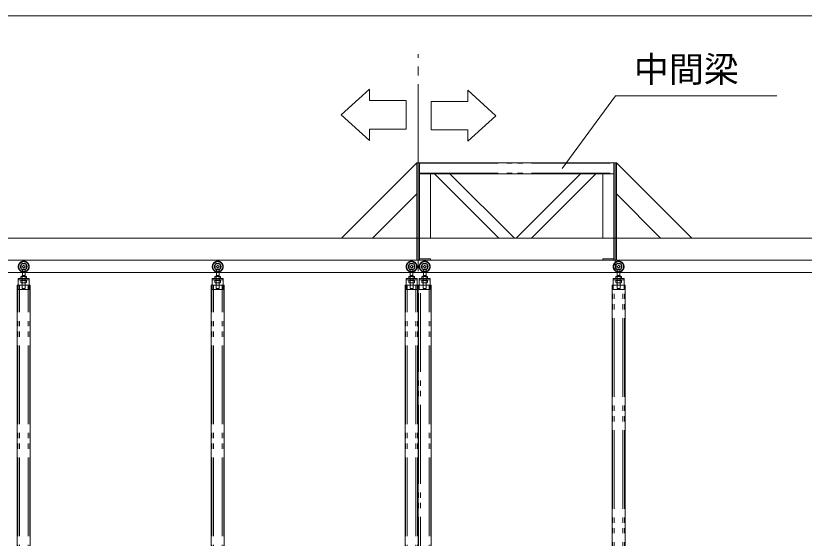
# Model space of a CAD drawing. Units: millimetres, scale not verified. Extents: x -9305 to 9305, y -6415 to 6415.
# Drawn here: x -5441 to -1837, y -577 to 1813 of the extents above; entities that cross this region are included whole.
import ezdxf
from ezdxf.enums import TextEntityAlignment as Align

# ---------------------------------------------------------------- set-up
doc = ezdxf.new("R2010")
doc.units = ezdxf.units.MM
doc.header["$LTSCALE"] = 40
doc.linetypes.add('CHAIN2', pattern=[12, 9, -1, 1, -1])
doc.linetypes.add('DOUBLE_CHAIN2', pattern=[12.8, 9, -1, 0.6, -0.6, 0.6, -1])
for name, color, linetype, lineweight in [('0-0_0', 7, 'Continuous', 9), ('0-5_CLG-81', 7, 'Continuous', 9), ('0-9_TEXT', 7, 'Continuous', 9), ('0-D_寸法', 7, 'Continuous', 9)]:
    doc.layers.add(name, color=color, linetype=linetype, lineweight=lineweight)
doc.styles.add('ＭＳ ゴシック', font='')
doc.styles.get('ＭＳ ゴシック').set_extended_font_data('MS Gothic')

msp = doc.modelspace()

# ---------------------------------------------------------------- linework, layer by layer
at = {"layer": '0-0_0', "linetype": 'CHAIN2'}
msp.add_line((-3602.04, 1140.31), (-3602.04, 1637.26), dxfattribs=at)
at = {"layer": '0-0_0'}
for p, q in [((-3375.47, 1472.65), (-3246.53, 1355.65)), ((-3824.14, 1242.88), (-3953.09, 1359.88))]:
    msp.add_line(p, q, dxfattribs=at)
at = {"layer": '0-5_CLG-81'}
for p, q in [((-3952.76, 796), (-3608.02, 1140.31)), ((-3608.02, 1140.31), (-3608.02, 695.06)), ((-3608.02, 1140.31), (-2696.1, 1140.31)), ((-3602.04, 1140.31), (-3604.62, 1140.31)), ((-3602.04, 1140.31), (-3602.04, 644.81)), ((-3596.01, 695.06), (-3596.01, 1140.31)), ((-2708.1, 695.06), (-2708.1, 1140.31)), ((-2702.07, 1140.31), (-2702.07, 644.81)), ((-2696.1, 1140.31), (-2696.1, 695.06)), ((-2351.35, 796), (-2696.1, 1140.31)), ((-3596.01, 1090.05), (-2708.1, 1090.05)), ((-3545.76, 795.56), (-3545.76, 1090.05)), ((-3233.29, 795.56), (-3527.78, 1090.05)), ((-3162.22, 795.56), (-3456.7, 1090.05)), ((-3154.76, 795.56), (-2860.26, 1090.05)), ((-3083.68, 795.56), (-2789.2, 1090.05)), ((-2758.36, 795.56), (-2758.36, 1090.05)), ((-3608.02, 997.77), (-3810.04, 796)), ((-2696.1, 997.77), (-2494.08, 796)), ((-7157.72, 795.56), (843.66, 795.56)), ((843.66, 695.56), (-7157.72, 695.56)), ((-7153.02, 638.56), (836.96, 638.56)), ((-5417.62, 618.54), (-5417.62, 610.54)), ((-5393.62, 620.54), (-5415.62, 620.54)), ((-5411.12, 625.36), (-5398.12, 625.36)), ((-5411.12, 625.36), (-5411.12, 610.54)), ((-5410.87, 625.36), (-5410.87, 641.15)), ((-5398.37, 625.36), (-5398.37, 641.15)), ((-5398.12, 625.36), (-5398.12, 610.54)), ((-5391.62, 610.54), (-5391.62, 618.54)), ((-4530.92, 618.54), (-4530.92, 610.54)), ((-4506.92, 620.54), (-4528.92, 620.54)), ((-4524.42, 625.36), (-4511.42, 625.36)), ((-4524.42, 625.36), (-4524.42, 610.54)), ((-4524.17, 625.36), (-4524.17, 641.15)), ((-4511.67, 625.36), (-4511.67, 641.15)), ((-4511.42, 625.36), (-4511.42, 610.54)), ((-4504.92, 610.54), (-4504.92, 618.54)), ((-3644.92, 618.54), (-3644.92, 610.54)), ((-3620.92, 620.54), (-3642.92, 620.54)), ((-3638.42, 625.36), (-3625.42, 625.36)), ((-3638.42, 625.36), (-3638.42, 610.54)), ((-3638.17, 625.36), (-3638.17, 641.15)), ((-3625.67, 625.36), (-3625.67, 641.15)), ((-3625.42, 625.36), (-3625.42, 610.54)), ((-3618.92, 610.54), (-3618.92, 618.54)), ((-3584.92, 618.54), (-3584.92, 610.54)), ((-3560.92, 620.54), (-3582.92, 620.54)), ((-3578.42, 625.36), (-3565.42, 625.36)), ((-3578.42, 625.36), (-3578.42, 610.54)), ((-3578.17, 625.36), (-3578.17, 641.15)), ((-3565.67, 625.36), (-3565.67, 641.15)), ((-3565.42, 625.36), (-3565.42, 610.54)), ((-3558.92, 610.54), (-3558.92, 618.54)), ((-2698.92, 618.54), (-2698.92, 610.54)), ((-2674.92, 620.54), (-2696.92, 620.54)), ((-2692.42, 625.36), (-2679.42, 625.36)), ((-2692.42, 625.36), (-2692.42, 610.54)), ((-2692.17, 625.36), (-2692.17, 641.15)), ((-2679.67, 625.36), (-2679.67, 641.15)), ((-2679.42, 625.36), (-2679.42, 610.54)), ((-2672.92, 610.54), (-2672.92, 618.54)), ((-5434.62, -3639.25), (-5434.62, 580.54)), ((-5434.62, 580.54), (-5429.62, 580.54)), ((-5379.63, 580.54), (-5374.63, 580.54)), ((-5374.63, -3639.25), (-5374.63, 580.54)), ((-4547.92, -3639.25), (-4547.92, 580.54)), ((-4547.92, 580.54), (-4542.92, 580.54)), ((-4492.93, 580.54), (-4487.93, 580.54)), ((-4487.93, -3639.25), (-4487.93, 580.54)), ((-3661.93, 580.53), (-3656.93, 580.53)), ((-3661.93, 580.53), (-3661.93, -3639.47)), ((-3606.93, 580.53), (-3601.93, 580.53)), ((-3601.93, 580.53), (-3596.93, 580.53)), ((-3601.93, -839.4), (-3601.93, 580.53)), ((-3546.93, 580.53), (-3541.93, 580.53)), ((-3541.93, -3639.26), (-3541.93, 580.53)), ((-2715.93, 580.54), (-2710.93, 580.54)), ((-2715.93, -3639.46), (-2715.93, 580.54)), ((-2660.94, 580.54), (-2655.94, 580.54)), ((-2655.94, -3639.25), (-2655.94, 580.54))]:
    msp.add_line(p, q, dxfattribs=at)
at = {"layer": '0-5_CLG-81', "linetype": 'DOUBLE_CHAIN2'}
for p, q in [((-3596.01, 1138), (-2708.1, 1138)), ((-3596.01, 1092.36), (-2708.1, 1092.36)), ((-5416.12, 678.36), (-5416.12, 653.36)), ((-5416.12, 653.36), (-5393.12, 653.36)), ((-5410.87, 641.15), (-5410.87, 653.36)), ((-5398.37, 641.15), (-5398.37, 653.36)), ((-4529.42, 678.36), (-4529.42, 653.36)), ((-4529.42, 653.36), (-4506.42, 653.36)), ((-4524.17, 641.15), (-4524.17, 653.36)), ((-4511.67, 641.15), (-4511.67, 653.36)), ((-3643.42, 678.36), (-3643.42, 653.36)), ((-3643.42, 653.36), (-3620.42, 653.36)), ((-3638.17, 641.15), (-3638.17, 653.36)), ((-3625.67, 641.15), (-3625.67, 653.36)), ((-3583.42, 678.36), (-3583.42, 653.36)), ((-3583.42, 653.36), (-3560.42, 653.36)), ((-3578.17, 641.15), (-3578.17, 653.36)), ((-3565.67, 641.15), (-3565.67, 653.36)), ((-2697.42, 678.36), (-2697.42, 653.36)), ((-2697.42, 678.36), (-2674.42, 678.36)), ((-2697.42, 653.36), (-2674.42, 653.36)), ((-2692.17, 641.15), (-2692.17, 653.36)), ((-2679.67, 641.15), (-2679.67, 653.36)), ((-2674.42, 678.36), (-2674.42, 653.36)), ((-5432.32, -3639.25), (-5432.32, 580.54)), ((-5429.62, 604.54), (-5379.63, 604.54)), ((-5429.62, 580.54), (-5379.63, 580.54)), ((-5424.62, -3639.25), (-5424.62, 580.54)), ((-5417.62, 604.54), (-5417.62, 594.06)), ((-5391.62, 602.06), (-5417.62, 602.06)), ((-5415.62, 592.06), (-5393.62, 592.06)), ((-5411.12, 565.36), (-5411.12, 610.54)), ((-5398.12, 565.36), (-5398.12, 610.54)), ((-5391.62, 594.06), (-5391.62, 604.54)), ((-5384.63, -3639.25), (-5384.63, 580.54)), ((-5376.93, -3639.25), (-5376.93, 580.54)), ((-4545.62, -3639.25), (-4545.62, 580.54)), ((-4542.92, 604.54), (-4492.93, 604.54)), ((-4542.92, 580.54), (-4492.93, 580.54)), ((-4537.92, -3639.25), (-4537.92, 580.54)), ((-4530.92, 604.54), (-4530.92, 594.06)), ((-4504.92, 602.06), (-4530.92, 602.06)), ((-4528.92, 592.06), (-4506.92, 592.06)), ((-4524.42, 565.36), (-4524.42, 610.54)), ((-4511.42, 565.36), (-4511.42, 610.54)), ((-4504.92, 594.06), (-4504.92, 604.54)), ((-4497.93, -3639.25), (-4497.93, 580.54)), ((-4490.23, -3639.25), (-4490.23, 580.54)), ((-3659.63, -3639.26), (-3659.63, 580.53)), ((-3656.93, 604.53), (-3606.93, 604.53)), ((-3656.93, 580.53), (-3606.93, 580.53)), ((-3651.93, -3639.26), (-3651.93, 580.53)), ((-3644.92, 604.54), (-3644.92, 594.06)), ((-3618.92, 602.06), (-3644.92, 602.06)), ((-3642.92, 592.06), (-3620.92, 592.06)), ((-3638.42, 565.36), (-3638.42, 610.54)), ((-3625.42, 565.36), (-3625.42, 610.54)), ((-3618.92, 594.06), (-3618.92, 604.54)), ((-3611.93, -3639.26), (-3611.93, 580.53)), ((-3604.23, -3639.26), (-3604.23, 580.53)), ((-3601.93, 580.53), (-3601.93, -3639.26)), ((-3599.63, -839.4), (-3599.63, 580.53)), ((-3596.93, 604.53), (-3546.93, 604.53)), ((-3596.93, 580.53), (-3546.93, 580.53)), ((-3591.93, -839.4), (-3591.93, 580.53)), ((-3584.92, 604.54), (-3584.92, 594.06)), ((-3558.92, 602.06), (-3584.92, 602.06)), ((-3582.92, 592.06), (-3560.92, 592.06)), ((-3578.42, 565.36), (-3578.42, 610.54)), ((-3565.42, 565.36), (-3565.42, 610.54)), ((-3558.92, 594.06), (-3558.92, 604.54)), ((-3551.93, -3639.26), (-3551.93, 580.53)), ((-3544.23, -3639.26), (-3544.23, 580.53)), ((-2713.63, -3514.26), (-2713.63, 580.54)), ((-2710.93, 604.54), (-2660.94, 604.54)), ((-2710.93, 580.54), (-2660.94, 580.54)), ((-2705.94, -3514.26), (-2705.94, 580.54)), ((-2698.92, 604.54), (-2698.92, 594.06)), ((-2672.92, 602.06), (-2698.92, 602.06)), ((-2696.92, 592.06), (-2674.92, 592.06)), ((-2692.42, 565.36), (-2692.42, 610.54)), ((-2679.42, 565.36), (-2679.42, 610.54)), ((-2672.92, 594.06), (-2672.92, 604.54)), ((-2665.94, -3514.26), (-2665.94, 580.54)), ((-2658.24, -3514.26), (-2658.24, 580.54)), ((-5411.12, 565.36), (-5398.12, 565.36)), ((-4524.42, 565.36), (-4511.42, 565.36)), ((-3638.42, 565.36), (-3625.42, 565.36)), ((-3578.42, 565.36), (-3565.42, 565.36)), ((-2692.42, 565.36), (-2679.42, 565.36))]:
    msp.add_line(p, q, dxfattribs=at)
at = {"layer": '0-5_CLG-81'}
for points in [[(-3596.01, 701.08), (-3545.76, 701.08), (-3545.76, 695.06)], [(-2708.1, 701.08), (-2758.36, 701.08), (-2758.36, 695.06)], [(-2710.93, 610.54), (-2660.94, 610.54), (-2660.94, 560.54)], [(-2660.94, 560.54), (-2710.93, 560.54), (-2710.93, 610.54)]]:
    msp.add_lwpolyline(points, dxfattribs=at)
at = {"layer": '0-5_CLG-81', "linetype": 'DOUBLE_CHAIN2'}
for points in [[(-5416.12, 678.36), (-5393.12, 678.36), (-5393.12, 653.36)], [(-4529.42, 678.36), (-4506.42, 678.36), (-4506.42, 653.36)], [(-3643.42, 678.36), (-3620.42, 678.36), (-3620.42, 653.36)], [(-3583.42, 678.36), (-3560.42, 678.36), (-3560.42, 653.36)]]:
    msp.add_lwpolyline(points, dxfattribs=at)
at = {"layer": '0-5_CLG-81'}
for points in [[(-5379.63, 560.54), (-5429.62, 560.54), (-5429.62, 610.54), (-5379.63, 610.54)], [(-4492.93, 560.54), (-4542.92, 560.54), (-4542.92, 610.54), (-4492.93, 610.54)], [(-3656.93, 610.53), (-3656.93, 560.53), (-3606.93, 560.53), (-3606.93, 610.53)], [(-3546.93, 560.53), (-3596.93, 560.53), (-3596.93, 610.53), (-3546.93, 610.53)]]:
    msp.add_lwpolyline(points, close=True, dxfattribs=at)
at = {"layer": '0-5_CLG-81', "linetype": 'DOUBLE_CHAIN2'}
for centre, radius in [((-5404.62, 665.36), 25), ((-5404.62, 665.36), 23), ((-4517.92, 665.36), 25), ((-4517.92, 665.36), 23), ((-3631.92, 665.36), 25), ((-3631.92, 665.36), 23), ((-3571.92, 665.36), 25), ((-3571.92, 665.36), 23), ((-2685.92, 665.36), 25), ((-2685.92, 665.36), 23), ((-5404.62, 665.36), 15), ((-5404.62, 665.36), 5), ((-4517.92, 665.36), 15), ((-4517.92, 665.36), 5), ((-3631.92, 665.36), 15), ((-3631.92, 665.36), 5), ((-3571.92, 665.36), 15), ((-3571.92, 665.36), 5), ((-2685.92, 665.36), 15), ((-2685.92, 665.36), 5)]:
    msp.add_circle(centre, radius, dxfattribs=at)
at = {"layer": '0-5_CLG-81'}
for centre, start, end in [((-5415.62, 618.54), 90, 180), ((-5393.62, 618.54), 0, 90), ((-4528.92, 618.54), 90, 180), ((-4506.92, 618.54), 0, 90), ((-3642.92, 618.54), 90, 180), ((-3620.92, 618.54), 0, 90), ((-3582.92, 618.54), 90, 180), ((-3560.92, 618.54), 0, 90), ((-2696.92, 618.54), 90, 180), ((-2674.92, 618.54), 0, 90)]:
    msp.add_arc(centre, 2, start, end, dxfattribs=at)
at = {"layer": '0-5_CLG-81', "linetype": 'DOUBLE_CHAIN2'}
for centre, start, end in [((-5415.62, 594.06), 180, 270), ((-5393.62, 594.06), 270, 0), ((-4528.92, 594.06), 180, 270), ((-4506.92, 594.06), 270, 0), ((-3642.92, 594.06), 180, 270), ((-3620.92, 594.06), 270, 0), ((-3582.92, 594.06), 180, 270), ((-3560.92, 594.06), 270, 0), ((-2696.92, 594.06), 180, 270), ((-2674.92, 594.06), 270, 0)]:
    msp.add_arc(centre, 2, start, end, dxfattribs=at)
at = {"layer": '0-9_TEXT'}
for p, q in [((-2943.48, 1113.76), (-2699.26, 1446.86)), ((-2699.26, 1446.86), (-1962.41, 1446.86))]:
    msp.add_line(p, q, dxfattribs=at)
for points in [[(-3953.09, 1359.88), (-3824.14, 1476.64), (-3824.14, 1424.94), (-3657.5, 1424.94), (-3657.5, 1294.57), (-3824.14, 1294.57), (-3824.14, 1242.88)], [(-3246.53, 1355.65), (-3375.47, 1238.89), (-3375.47, 1290.58), (-3542.12, 1290.58), (-3542.12, 1420.96), (-3375.47, 1420.96), (-3375.47, 1472.65)]]:
    msp.add_lwpolyline(points, dxfattribs=at)
at = {"layer": '0-D_寸法'}
for p, q in [((892.26, 1813.02), (-7206.32, 1813.02)), ((-7202.32, 1813.02), (888.26, 1813.02))]:
    msp.add_line(p, q, dxfattribs=at)

# ---------------------------------------------------------------- texts
at = {"layer": '0-9_TEXT', "style": 'ＭＳ ゴシック'}
msp.add_text('中間梁', height=117.3, dxfattribs=at).set_placement((-2616.31, 1474.44), align=Align.BOTTOM_LEFT)

doc.saveas('drawing.dxf')
